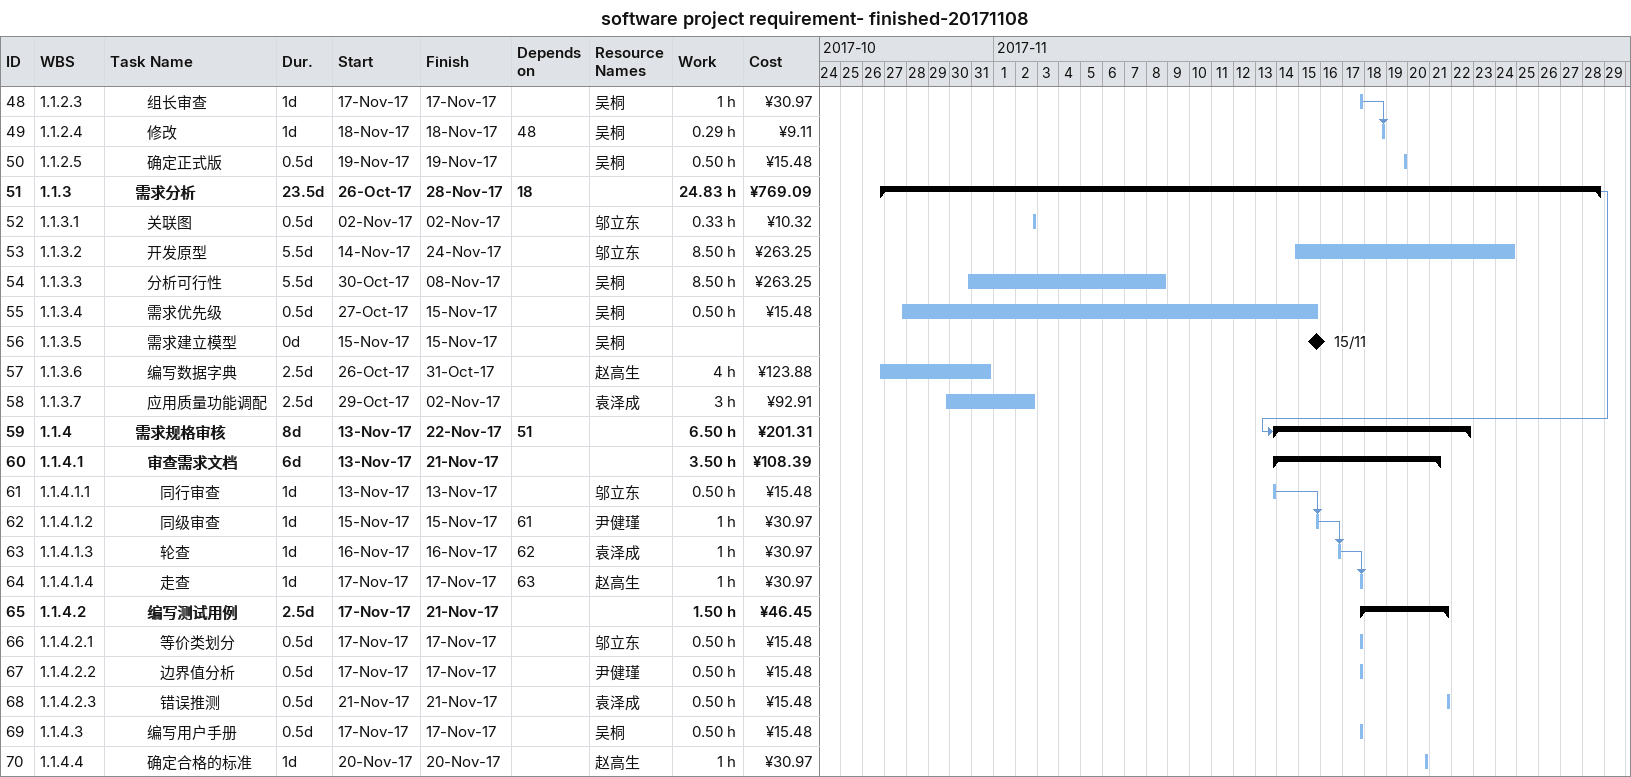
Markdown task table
software project requirement- finished-20171108

| ID | WBS | Task | Duration | Start | Finish | Predecessors | Resources | Work (h) | Cost (¥) |
|---|---|---|---|---|---|---|---|---|---|
| 48 | 1.1.2.3 | 组长审查 | 1d | 2017-11-17 | 2017-11-17 |  | 吴桐 | 1 | 30.97 |
| 49 | 1.1.2.4 | 修改 | 1d | 2017-11-18 | 2017-11-18 | 48 | 吴桐 | 0.29 | 9.11 |
| 50 | 1.1.2.5 | 确定正式版 | 0.5d | 2017-11-19 | 2017-11-19 |  | 吴桐 | 0.50 | 15.48 |
| 51 | 1.1.3 | **需求分析** | 23.5d | 2017-10-26 | 2017-11-28 | 18 |  | 24.83 | 769.09 |
| 52 | 1.1.3.1 | 关联图 | 0.5d | 2017-11-02 | 2017-11-02 |  | 邬立东 | 0.33 | 10.32 |
| 53 | 1.1.3.2 | 开发原型 | 5.5d | 2017-11-14 | 2017-11-24 |  | 邬立东 | 8.50 | 263.25 |
| 54 | 1.1.3.3 | 分析可行性 | 5.5d | 2017-10-30 | 2017-11-08 |  | 吴桐 | 8.50 | 263.25 |
| 55 | 1.1.3.4 | 需求优先级 | 0.5d | 2017-10-27 | 2017-11-15 |  | 吴桐 | 0.50 | 15.48 |
| 56 | 1.1.3.5 | 需求建立模型 | 0d | 2017-11-15 | 2017-11-15 |  | 吴桐 |  |  |
| 57 | 1.1.3.6 | 编写数据字典 | 2.5d | 2017-10-26 | 2017-10-31 |  | 赵高生 | 4 | 123.88 |
| 58 | 1.1.3.7 | 应用质量功能调配 | 2.5d | 2017-10-29 | 2017-11-02 |  | 袁泽成 | 3 | 92.91 |
| 59 | 1.1.4 | **需求规格审核** | 8d | 2017-11-13 | 2017-11-22 | 51 |  | 6.50 | 201.31 |
| 60 | 1.1.4.1 | **审查需求文档** | 6d | 2017-11-13 | 2017-11-21 |  |  | 3.50 | 108.39 |
| 61 | 1.1.4.1.1 | 同行审查 | 1d | 2017-11-13 | 2017-11-13 |  | 邬立东 | 0.50 | 15.48 |
| 62 | 1.1.4.1.2 | 同级审查 | 1d | 2017-11-15 | 2017-11-15 | 61 | 尹健瑾 | 1 | 30.97 |
| 63 | 1.1.4.1.3 | 轮查 | 1d | 2017-11-16 | 2017-11-16 | 62 | 袁泽成 | 1 | 30.97 |
| 64 | 1.1.4.1.4 | 走查 | 1d | 2017-11-17 | 2017-11-17 | 63 | 赵高生 | 1 | 30.97 |
| 65 | 1.1.4.2 | **编写测试用例** | 2.5d | 2017-11-17 | 2017-11-21 |  |  | 1.50 | 46.45 |
| 66 | 1.1.4.2.1 | 等价类划分 | 0.5d | 2017-11-17 | 2017-11-17 |  | 邬立东 | 0.50 | 15.48 |
| 67 | 1.1.4.2.2 | 边界值分析 | 0.5d | 2017-11-17 | 2017-11-17 |  | 尹健瑾 | 0.50 | 15.48 |
| 68 | 1.1.4.2.3 | 错误推测 | 0.5d | 2017-11-21 | 2017-11-21 |  | 袁泽成 | 0.50 | 15.48 |
| 69 | 1.1.4.3 | 编写用户手册 | 0.5d | 2017-11-17 | 2017-11-17 |  | 吴桐 | 0.50 | 15.48 |
| 70 | 1.1.4.4 | 确定合格的标准 | 1d | 2017-11-20 | 2017-11-20 |  | 赵高生 | 1 | 30.97 |
